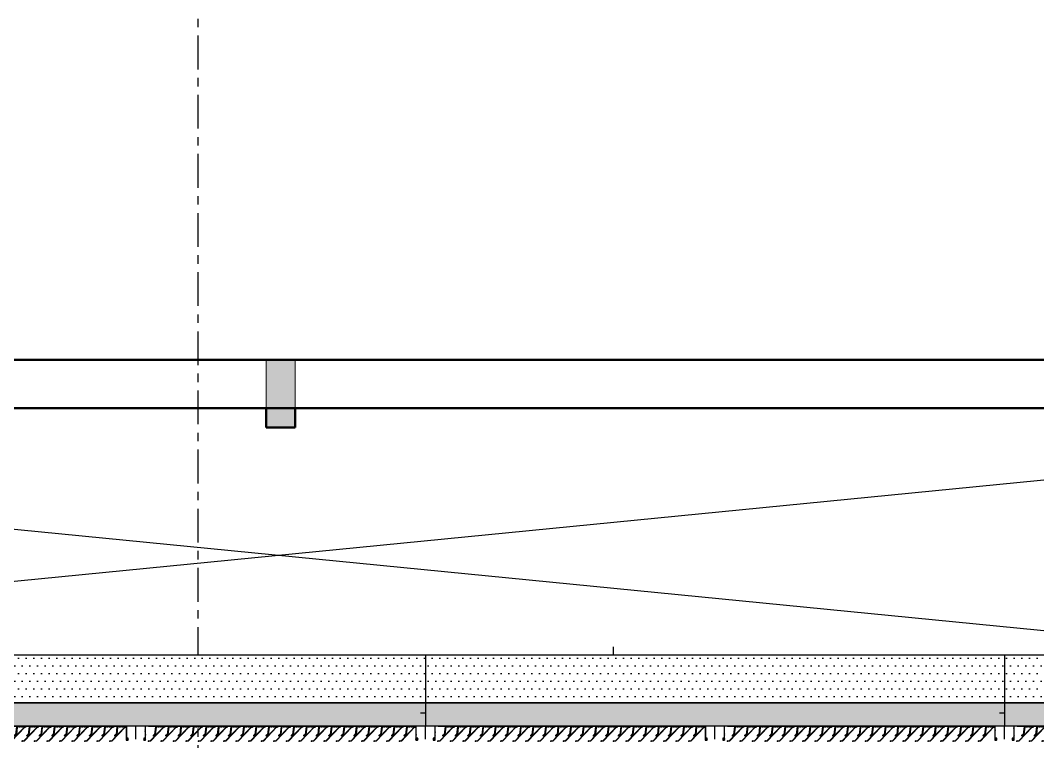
# Model space of a CAD drawing. Header units: millimetres. Extents: x -1379 to 1385823, y -4884429 to 548763.
# Drawn here: x 459670 to 464941, y -2341202 to -2337466 of the extents above; entities that cross this region are included whole.
import ezdxf
from ezdxf.enums import TextEntityAlignment as Align

# ---------------------------------------------------------------- set-up
doc = ezdxf.new("R2010")
doc.units = ezdxf.units.MM
doc.set_wipeout_variables(frame=1)
for name, pattern in [('CENTER', [50.8, 31.75, -6.35, 6.35, -6.35]), ('HIDDEN', [0.375, 0.25, -0.125]), ('TA_GL_000.70000', [1.925, 0.7, -0.175, 0.175, -0.175, 0.7]), ('XKITLINE00', [0]), ('XKITLINE02', [4, 2, -2])]:
    doc.linetypes.add(name, pattern=pattern)
for name, color, linetype in [('000 - 0_SYM_DWG_GRIDLINE_MAIN_COLOR_251', 7, 'Continuous'), ('000 - 0_SYM_DWG_SLOPE-SYM_TEXT_COLOR_3', 7, 'Continuous'), ('000 - CONCRETE_WALL_HATCH_', 7, 'Continuous'), ('000 - EXISTING_STEEL-STRUCTURE_CUT_COLOR_4', 7, 'Continuous'), ('000 - EXISTING_STEEL-STRUCTURE_HATCH_', 7, 'Continuous'), ('000 - EXISTING_STEEL-STRUCTURE_HIDDEN_', 7, 'HIDDEN'), ('000 - EXISTING_STEEL-STRUCTURE_MAIN_COLOR_1', 7, 'Continuous'), ('000 - EXISTING_STEEL-STRUCTURE_MAIN_COLOR_2', 7, 'Continuous'), ('000 - EXISTING_STEEL-STRUCTURE_MAIN_COLOR_3', 7, 'Continuous'), ('000 - EXISTING_STEEL-STRUCTURE_WIPEOUT_', 7, 'Continuous'), ('000 - GRID', 7, 'CENTER'), ('010 - ASPG_ACCESSORIES_MAIN_COLOR_1', 7, 'Continuous'), ('010 - ASPG_EXTR_DEF_SUB', 7, 'Continuous'), ('010 - ASPG_EXTR_MAIN_COLOR_2', 7, 'Continuous'), ('010 - ASPG_FASTERN_DEF_SUB', 7, 'Continuous'), ('010 - ASPG_FLASHING_MAIN_COLOR_2', 7, 'Continuous'), ('010 - ASPG_FLASHING_MAIN_COLOR_4', 7, 'Continuous'), ('010 - ASPG_FLASHING_WIPEOUT_', 7, 'Continuous'), ('010 - ASPG_FLASING_WIPEOUT_', 7, 'Continuous'), ('010 - ASPG_FRAMING_CUT_COLOR_4', 7, 'Continuous'), ('010 - ASPG_FRAMING_DEF_SUB', 7, 'Continuous'), ('010 - ASPG_FRAMING_HATCH_', 7, 'Continuous'), ('010 - ASPG_FRAMING_MAIN_COLOR_2', 7, 'Continuous'), ('010 - ASPG_FRAMING_SUB_COLOR_2', 7, 'Continuous'), ('010 - ASPG_FRAMING_WIPEOUT_', 7, 'Continuous'), ('BOLT & SCREW', 7, 'Continuous'), ('Center Line', 7, 'CENTER')]:
    doc.layers.add(name, color=color, linetype=linetype)
doc.layers.add('000 - EXISTING_STEEL-STRUCTURE_DEF_SUB', color=7, linetype='Continuous', plot=False)
for name, color, linetype, lineweight in [('12-GRID', 7, 'CENTER', 13), ('_ _ A-DETL-OPENING', 7, 'Continuous', 25), ('A-DETL', 7, 'Continuous', 70), ('A-DETL-GENF', 7, 'Continuous', 35), ('A-DETL-MEDM', 7, 'Continuous', 50), ('A-DETL-THIN', 7, 'Continuous', 25), ('A-FLOR-E', 7, 'Continuous', 35), ('SCREW', 7, 'Continuous', 5), ('WALL-E', 7, 'Continuous', 50)]:
    doc.layers.add(name, color=color, linetype=linetype, lineweight=lineweight)
doc.styles.add('ARIAL', font='arial.ttf')
doc.styles.add('TA', font='', dxfattribs={"height": 4.5})
doc.styles.get('TA').set_extended_font_data('Cordia New')
pattern_1 = [(270, (1257419.24324, -520041.6224), (0.65495992507, -1.1344238721), [0.7562825814, -1.5125651628]), (30, (1257419.24324, -520041.6224), (0.65495992936, 1.1344238696), [0.7562825814, -1.5125651628]), (330, (1257419.24324, -520041.6224), (1.30991985442, -2.48e-09), [-1.5125651628, 0.7562825814])]
pattern_2 = [(315, (1257419.4929, -520021.6224), (1.3369313545, 1.3369313545), []), (45, (1257419.4929, -520021.6224), (-1.3369313545, 1.3369313545), [])]
pattern_3 = [(270, (1257419.4425, -520043.9224), (0.65495992507, -1.1344238721), [0.7562825814, -1.5125651628]), (30, (1257419.4425, -520043.9224), (0.65495992936, 1.1344238696), [0.7562825814, -1.5125651628]), (330, (1257419.4425, -520043.9224), (1.30991985442, -2.48e-09), [-1.5125651628, 0.7562825814])]
pattern_4 = [(315, (1257419.1929, -520023.9224), (1.3369313545, 1.3369313545), []), (45, (1257419.1929, -520023.9224), (-1.3369313545, 1.3369313545), [])]
pattern_5 = [(45, (0, -0.0012), (-0.6735192, 0.6735192), []), (45, (0.449, -0.0012), (-0.6735192, 0.6735192), [])]

# ---------------------------------------------------------------- blocks, each defined once
blk = doc.blocks.new('*U3530')
at = {"layer": '12-GRID', "color": 7, "linetype": 'CENTER'}
for p, q in [((0, -6.2), (0, 2.2)), ((-4.2, -2), (4.2, -2))]:
    blk.add_line(p, q, dxfattribs=at)
at = {"layer": 'BOLT & SCREW', "color": 7}
for p, q in [((-0.6, -1.8), (-1.8, -1.6)), ((-0.6, -2.2), (-1.8, -2.4)), ((-0.5, -1.8), (-0.9, -1.6)), ((-0.5, -2.2), (-0.9, -2.4)), ((-0.2, -1.4), (-0.4, -0.2)), ((-0.2, -1.5), (-0.4, -1.1)), ((-0.2, -2.5), (-0.4, -2.9)), ((-0.2, -2.6), (-0.4, -3.8)), ((0.2, -1.4), (0.4, -0.2)), ((0.2, -1.5), (0.4, -1.1)), ((0.4, -2.9), (0.2, -2.5)), ((0.2, -2.6), (0.4, -3.8)), ((0.5, -1.8), (0.9, -1.6)), ((0.5, -2.2), (0.9, -2.4)), ((0.6, -1.8), (1.8, -1.6)), ((0.6, -2.2), (1.8, -2.4))]:
    blk.add_line(p, q, dxfattribs=at)
for points in [[(-1.8, -1.6), (-0.9, -1.6, 0.414214), (-0.4, -1.1), (-0.4, -0.2), (0.4, -0.2), (0.4, -1.1, 0.414214), (0.9, -1.6), (1.8, -1.6), (1.8, -2.4), (0.9, -2.4, 0.414214), (0.4, -2.9), (0.4, -3.8), (-0.4, -3.8), (-0.4, -2.9, 0.414214), (-0.9, -2.4), (-1.8, -2.4)], [(0.2, -2.5, -0.414214), (0.5, -2.2), (0.6, -2.2), (0.6, -1.8), (0.5, -1.8, -0.414214), (0.2, -1.5), (0.2, -1.4), (-0.2, -1.4), (-0.2, -1.5, -0.414214), (-0.5, -1.8), (-0.6, -1.8), (-0.6, -2.2), (-0.5, -2.2, -0.414214), (-0.2, -2.5), (-0.2, -2.6), (0.2, -2.6)]]:
    blk.add_lwpolyline(points, format="xyb", close=True, dxfattribs=at)
blk.add_circle((0, -2), 3.5, dxfattribs=at)
blk = doc.blocks.new('000_ASPG_TYP_FILES_20260218-010703_FRAME_EXTR_')
at = {"layer": '010 - ASPG_FRAMING_HATCH_'}
h = blk.add_hatch(dxfattribs=at)
h.set_pattern_fill('ANSI32', scale=0.1, angle=180)
edge = h.paths.add_edge_path()
edge.add_line((2, 16), (2, 2))
edge.add_line((2, 2), (39.7, 2))
edge.add_arc((39.7, 1.7), 0.3, 0, 90, ccw=False)
edge.add_line((40, 1.7), (40, 0.3))
edge.add_arc((39.7, 0.3), 0.3, -90, 0, ccw=False)
edge.add_line((39.7, 0), (0.3, 0))
edge.add_arc((0.3, 0.3), 0.3, 180, 270, ccw=False)
edge.add_line((0, 0.3), (0, 17.7))
edge.add_arc((0.3, 17.7), 0.3, 90, 180, ccw=False)
edge.add_line((0.3, 18), (22.6, 18))
edge.add_arc((22.6, 18.5), 0.5, 270, 380.2095)
edge.add_arc((26.2, 19.8), 3.35, 182.0638, 200.2095, ccw=False)
edge.add_arc((23.6, 19.7), 0.76, 2.0638, 182.0638, ccw=False)
edge.add_arc((26.2, 19.8), 1.83, 182.0638, 447.9362)
edge.add_arc((26.3, 22.4), 0.76, 87.9362, 267.9362, ccw=False)
edge.add_arc((26.2, 19.8), 3.35, 69.7905, 87.9362, ccw=False)
edge.add_arc((27.5, 23.4), 0.5, 249.7905, 360)
edge.add_line((28, 23.4), (28, 26.7))
edge.add_line((28, 26.7), (28.5, 27.2))
edge.add_line((28.5, 27.2), (28, 27.7))
edge.add_line((28, 27.7), (28, 38.6))
edge.add_line((28, 38.6), (28.5, 39.1))
edge.add_line((28.5, 39.1), (28, 39.6))
edge.add_line((28, 39.6), (28, 42.9))
edge.add_arc((27.5, 42.9), 0.5, 0, 110.2095)
edge.add_arc((26.2, 46.5), 3.35, 272.0638, 290.2095, ccw=False)
edge.add_arc((26.3, 43.9), 0.76, 92.0638, 272.0638, ccw=False)
edge.add_arc((26.2, 46.5), 1.83, 272.0638, 537.9362)
edge.add_arc((23.6, 46.6), 0.76, 177.9362, 357.9362, ccw=False)
edge.add_arc((26.2, 46.5), 3.35, 159.7905, 177.9362, ccw=False)
edge.add_arc((22.6, 47.8), 0.5, 339.7905, 450)
edge.add_line((22.6, 48.3), (0.3, 48.3))
edge.add_arc((0.3, 48.6), 0.3, 180, 270, ccw=False)
edge.add_line((0, 48.6), (0, 60))
edge.add_arc((0.3, 60), 0.3, 90, 180, ccw=False)
edge.add_line((0.3, 60.3), (5, 60.3))
edge.add_line((5, 60.3), (5, 65))
edge.add_arc((5.3, 65), 0.3, 90, 180, ccw=False)
edge.add_line((5.3, 65.3), (30, 65.3))
edge.add_line((30, 65.3), (30, 63.6))
edge.add_arc((29.7, 63.6), 0.3, -90, 0, ccw=False)
edge.add_line((29.7, 63.3), (7.3, 63.3))
edge.add_arc((7.3, 63), 0.3, 90, 180)
edge.add_line((7, 63), (7, 58.3))
edge.add_line((7, 58.3), (2.3, 58.3))
edge.add_arc((2.3, 58), 0.3, 90, 180)
edge.add_line((2, 58), (2, 50.6))
edge.add_arc((2.3, 50.6), 0.3, 180, 270)
edge.add_line((2.3, 50.3), (29.7, 50.3))
edge.add_arc((29.7, 50), 0.3, 0, 90, ccw=False)
edge.add_line((30, 50), (30, 26.7))
edge.add_line((30, 26.7), (30, 16.3))
edge.add_arc((29.7, 16.3), 0.3, -90, 0, ccw=False)
edge.add_line((29.7, 16), (2, 16))
at = {"layer": '010 - ASPG_FRAMING_CUT_COLOR_4', "color": 7}
blk.add_lwpolyline([(2, 16), (2, 2), (39.7, 2, -0.414214), (40, 1.7), (40, 0.3, -0.414214), (39.7, 0), (0.3, 0, -0.414214), (0, 0.3), (0, 17.7, -0.414214), (0.3, 18), (22.6, 18, 0.52173), (23, 18.7, -0.079342), (22.8, 19.7, -1), (24.3, 19.8, 2.296346), (26.2, 21.7, -1), (26.3, 23.2, -0.079342), (27.3, 23, 0.52173), (28, 23.4), (28, 26.7), (28.5, 27.2), (28, 27.7), (28, 38.6), (28.5, 39.1), (28, 39.6), (28, 42.9, 0.52173), (27.3, 43.3, -0.079342), (26.3, 43.1, -1), (26.2, 44.6, 2.296346), (24.3, 46.5, -1), (22.8, 46.6, -0.079342), (23, 47.6, 0.52173), (22.6, 48.3), (0.3, 48.3, -0.414214), (0, 48.6), (0, 60, -0.414214), (0.3, 60.3), (5, 60.3), (5, 65, -0.414214), (5.3, 65.3), (30, 65.3), (30, 63.6, -0.414214), (29.7, 63.3), (7.3, 63.3, 0.414214), (7, 63), (7, 58.3), (2.3, 58.3, 0.414214), (2, 58), (2, 50.6, 0.414214), (2.3, 50.3), (29.7, 50.3, -0.414214), (30, 50), (30, 26.7), (30, 16.3, -0.414214), (29.7, 16)], format="xyb", close=True, dxfattribs=at)
at = {"color": 7}
for p in [(26.2, 48.5), (26.2, 21.8)]:
    blk.add_blockref('*U3530', p, dxfattribs=at)
blk = doc.blocks.new('*U3143')
at = {"layer": '010 - ASPG_FRAMING_HATCH_', "transparency": 33554585}
h = blk.add_hatch(dxfattribs=at)
h.set_pattern_fill('ANSI32', scale=0.25)
edge = h.paths.add_edge_path()
edge.add_line((2, -50), (2, -75))
edge.add_line((2, -75), (0, -75))
edge.add_line((0, -75), (0, -49))
edge.add_arc((1, -49), 1, 90, 180, ccw=False)
edge.add_line((1, -48), (63, -48))
edge.add_arc((63, -47), 1, 270, 360)
edge.add_line((64, -47), (64, 47))
edge.add_arc((63, 47), 1, 0, 90)
edge.add_line((63, 48), (1, 48))
edge.add_arc((1, 49), 1, 180, 270, ccw=False)
edge.add_line((0, 49), (0, 75))
edge.add_line((0, 75), (2, 75))
edge.add_line((2, 75), (2, 50))
edge.add_line((2, 50), (141, 50))
edge.add_line((141, 50), (141, 41))
edge.add_arc((140, 41), 1, 270, 360, ccw=False)
edge.add_line((140, 40), (132, 40))
edge.add_arc((132, 41), 1, 180, 270, ccw=False)
edge.add_line((131, 41), (131, 47))
edge.add_arc((130, 47), 1, 0, 90)
edge.add_line((130, 48), (67, 48))
edge.add_arc((67, 47), 1, 90, 180)
edge.add_line((66, 47), (66, -47))
edge.add_arc((67, -47), 1, 180, 270)
edge.add_line((67, -48), (130, -48))
edge.add_arc((130, -47), 1, 270, 360)
edge.add_line((131, -47), (131, -41))
edge.add_arc((132, -41), 1, 90, 180, ccw=False)
edge.add_line((132, -40), (140, -40))
edge.add_arc((140, -41), 1, 0, 90, ccw=False)
edge.add_line((141, -41), (141, -50))
edge.add_line((141, -50), (2, -50))
h.paths.add_polyline_path([(139, 48), (139, 42), (133, 42), (133, 48)], flags=16)
h.paths.add_polyline_path([(139, -48), (139, -42), (133, -42), (133, -48)], flags=16)
at = {"layer": '010 - ASPG_FRAMING_HATCH_'}
h = blk.add_hatch(dxfattribs=at)
h.set_pattern_fill('ANSI37', scale=0.595498, angle=-90)
h.set_pattern_definition(pattern_4)
edge = h.paths.add_edge_path()
edge.add_ellipse((11.5, 55), major_axis=(0, -5), ratio=0.644482, start_angle=180, end_angle=360, ccw=False)
edge.add_line((11.5, 60), (2, 60))
edge.add_arc((-7.9, 55), 11.1, -26.7963, 26.7963, ccw=False)
edge.add_line((2, 50), (11.5, 50))
h = blk.add_hatch(dxfattribs=at)
h.set_pattern_fill('HONEY', scale=0.238199, angle=-90)
h.set_pattern_definition(pattern_3)
edge = h.paths.add_edge_path()
edge.add_ellipse((11.8, 55), major_axis=(0, -5), ratio=0.644482, start_angle=0, end_angle=360, ccw=False)
h = blk.add_hatch(dxfattribs=at)
h.set_pattern_fill('HONEY', scale=0.238199, angle=-90)
h.set_pattern_definition(pattern_1)
edge = h.paths.add_edge_path()
edge.add_ellipse((57.5, 55), major_axis=(0, -5), ratio=0.644482, start_angle=0, end_angle=360)
h = blk.add_hatch(dxfattribs=at)
h.set_pattern_fill('ANSI37', scale=0.595498, angle=-90)
h.set_pattern_definition(pattern_2)
edge = h.paths.add_edge_path()
edge.add_ellipse((57.8, 55), major_axis=(0, -5), ratio=0.644482, start_angle=0, end_angle=180)
edge.add_line((57.8, 60), (62, 60))
edge.add_arc((62, 60.3), 0.3, -90, 0)
edge.add_line((62.3, 60.3), (62.3, 61))
edge.add_line((62.3, 61), (61.8, 61.5))
edge.add_line((61.8, 61.5), (62.3, 62))
edge.add_line((62.3, 62), (61.8, 62.5))
edge.add_line((61.8, 62.5), (62.3, 63))
edge.add_line((62.3, 63), (61.8, 63.5))
edge.add_line((61.8, 63.5), (62.3, 64))
edge.add_line((62.3, 64), (62.3, 65))
edge.add_line((62.3, 65), (63.3, 65))
edge.add_line((63.3, 65), (63.8, 65.5))
edge.add_line((63.8, 65.5), (64.3, 65))
edge.add_line((64.3, 65), (64.8, 65.5))
edge.add_line((64.8, 65.5), (65.3, 65))
edge.add_line((65.3, 65), (65.8, 65.5))
edge.add_line((65.8, 65.5), (66.3, 65))
edge.add_line((66.3, 65), (67, 65))
edge.add_arc((67, 65.3), 0.3, -90, 0)
edge.add_line((67.3, 65.3), (67.3, 60))
edge.add_arc((77.2, 55), 11.1, 153.2037, 206.7963)
edge.add_line((67.3, 50), (57.8, 50))
h = blk.add_hatch(dxfattribs=at)
h.set_pattern_fill('ANSI37', scale=0.595498, angle=-90)
h.set_pattern_definition(pattern_4)
edge = h.paths.add_edge_path()
edge.add_ellipse((11.5, -55), major_axis=(0, 5), ratio=0.644482, start_angle=0, end_angle=180)
edge.add_line((11.5, -60), (2, -60))
edge.add_arc((-7.9, -55), 11.1, 333.2037, 386.7963)
edge.add_line((2, -50), (11.5, -50))
h = blk.add_hatch(dxfattribs=at)
h.set_pattern_fill('HONEY', scale=0.238199, angle=-90)
h.set_pattern_definition(pattern_3)
edge = h.paths.add_edge_path()
edge.add_ellipse((11.8, -55), major_axis=(0, 5), ratio=0.644482, start_angle=0, end_angle=360)
h = blk.add_hatch(dxfattribs=at)
h.set_pattern_fill('HONEY', scale=0.238199, angle=-90)
h.set_pattern_definition(pattern_1)
edge = h.paths.add_edge_path()
edge.add_ellipse((57.5, -55), major_axis=(0, 5), ratio=0.644482, start_angle=0, end_angle=360, ccw=False)
h = blk.add_hatch(dxfattribs=at)
h.set_pattern_fill('ANSI37', scale=0.595498, angle=-90)
h.set_pattern_definition(pattern_2)
edge = h.paths.add_edge_path()
edge.add_ellipse((57.8, -55), major_axis=(0, 5), ratio=0.644482, start_angle=180, end_angle=360, ccw=False)
edge.add_line((57.8, -60), (62, -60))
edge.add_arc((62, -60.3), 0.3, 360, 450, ccw=False)
edge.add_line((62.3, -60.3), (62.3, -61))
edge.add_line((62.3, -61), (61.8, -61.5))
edge.add_line((61.8, -61.5), (62.3, -62))
edge.add_line((62.3, -62), (61.8, -62.5))
edge.add_line((61.8, -62.5), (62.3, -63))
edge.add_line((62.3, -63), (61.8, -63.5))
edge.add_line((61.8, -63.5), (62.3, -64))
edge.add_line((62.3, -64), (62.3, -65))
edge.add_line((62.3, -65), (63.3, -65))
edge.add_line((63.3, -65), (63.8, -65.5))
edge.add_line((63.8, -65.5), (64.3, -65))
edge.add_line((64.3, -65), (64.8, -65.5))
edge.add_line((64.8, -65.5), (65.3, -65))
edge.add_line((65.3, -65), (65.8, -65.5))
edge.add_line((65.8, -65.5), (66.3, -65))
edge.add_line((66.3, -65), (67, -65))
edge.add_arc((67, -65.3), 0.3, 360, 450, ccw=False)
edge.add_line((67.3, -65.3), (67.3, -60))
edge.add_arc((77.2, -55), 11.1, 153.2037, 206.7963, ccw=False)
edge.add_line((67.3, -50), (57.8, -50))
at = {"layer": '010 - ASPG_FASTERN_DEF_SUB', "color": 7}
blk.add_point((0, 0), dxfattribs=at)
at = {"layer": '010 - ASPG_FRAMING_CUT_COLOR_4', "color": 7}
blk.add_lwpolyline([(2, -50), (2, -75), (0, -75), (0, -49, -0.414214), (1, -48), (63, -48, 0.414214), (64, -47), (64, 47, 0.414214), (63, 48), (1, 48, -0.414214), (0, 49), (0, 75), (2, 75), (2, 50), (141, 50), (141, 41, -0.414214), (140, 40), (132, 40, -0.414214), (131, 41), (131, 47, 0.414214), (130, 48), (67, 48, 0.414214), (66, 47), (66, -47, 0.414214), (67, -48), (130, -48, 0.414214), (131, -47), (131, -41, -0.414214), (132, -40), (140, -40, -0.414214), (141, -41), (141, -50)], format="xyb", close=True, dxfattribs=at)
for points in [[(139, 48), (139, 42), (133, 42), (133, 48)], [(139, -48), (139, -42), (133, -42), (133, -48)]]:
    blk.add_lwpolyline(points, close=True, dxfattribs=at)
at = {"layer": '010 - ASPG_FRAMING_DEF_SUB', "color": 7, "transparency": 33554508}
blk.add_line((136.5, 0), (-4.5, 0), dxfattribs=at)
at = {"layer": '010 - ASPG_FRAMING_DEF_SUB', "color": 7, "transparency": 33554457}
for points in [[(2, 50), (15, 50), (15, 60), (2, 60)], [(54.3, 50), (67.3, 50), (67.3, 65.5), (54.3, 65.5)], [(2, -50), (15, -50), (15, -60), (2, -60)], [(54.3, -50), (67.3, -50), (67.3, -65.5), (54.3, -65.5)]]:
    blk.add_lwpolyline(points, close=True, dxfattribs=at)
at = {"layer": '010 - ASPG_FRAMING_SUB_COLOR_2', "color": 7}
for points in [[(11.8, 50), (2, 50, 0.238199), (2, 60), (11.8, 60)], [(57.5, 50), (67.3, 50, -0.238199), (67.3, 60), (67.3, 65.3, -0.414214), (67, 65), (66.3, 65), (65.8, 65.5), (65.3, 65), (64.8, 65.5), (64.3, 65), (63.8, 65.5), (63.3, 65), (62.3, 65), (62.3, 64), (61.8, 63.5), (62.3, 63), (61.8, 62.5), (62.3, 62), (61.8, 61.5), (62.3, 61), (62.3, 60.3, -0.414214), (62, 60), (57.5, 60)], [(11.8, -50), (2, -50, -0.238199), (2, -60), (11.8, -60)], [(57.5, -50), (67.3, -50, 0.238199), (67.3, -60), (67.3, -65.3, 0.414214), (67, -65), (66.3, -65), (65.8, -65.5), (65.3, -65), (64.8, -65.5), (64.3, -65), (63.8, -65.5), (63.3, -65), (62.3, -65), (62.3, -64), (61.8, -63.5), (62.3, -63), (61.8, -62.5), (62.3, -62), (61.8, -61.5), (62.3, -61), (62.3, -60.3, 0.414214), (62, -60), (57.5, -60)]]:
    blk.add_lwpolyline(points, format="xyb", dxfattribs=at)
at = {"layer": '010 - ASPG_FRAMING_SUB_COLOR_2', "color": 7, "extrusion": (0, 0, -1)}
for centre, major_axis in [((11.8, 55), (0, -5)), ((57.5, -55), (0, 5))]:
    blk.add_ellipse(centre, major_axis=major_axis, ratio=0.644482, dxfattribs=at)
at = {"layer": '010 - ASPG_FRAMING_SUB_COLOR_2', "color": 7}
for centre, major_axis in [((57.5, 55), (0, -5)), ((11.8, -55), (0, 5))]:
    blk.add_ellipse(centre, major_axis=major_axis, ratio=0.644482, dxfattribs=at)
blk = doc.blocks.new('PZG35-9D5')
at = {"layer": 'Center Line', "color": 7}
blk.add_line((0, 3.7), (0, -10.5), dxfattribs=at)
at = {"layer": 'SCREW', "color": 7}
for p, q in [((-1.4, 0), (-1.4, -1.1)), ((1.4, 0), (1.4, -0.6)), ((-1.9, -1.4), (1.9, -0.9)), ((-1.9, -1.4), (-1.4, -1.1)), ((-1.9, -1.4), (-1.4, -1.7)), ((-1.9, -2.7), (1.9, -2.2)), ((-1.9, -2.7), (-1.4, -2.4)), ((-1.9, -2.7), (-1.4, -3)), ((-1.9, -4), (-1.4, -3.7)), ((-1.9, -4), (-1, -3.9)), ((-1.9, -4), (-1.4, -4.3)), ((-1.4, -1.1), (1.4, -0.6)), ((-1.4, -1.7), (1.4, -1.2)), ((-1.4, -1.7), (-1.4, -2.4)), ((-1.4, -2.4), (1.4, -1.9)), ((-1.4, -3), (1.4, -2.5)), ((-1.4, -3), (-1.4, -3.7)), ((-1.4, -3.7), (-0.8, -3.6)), ((-1.4, -4.3), (-1.4, -8.1)), ((-1.4, -4.3), (-1.2, -4.3)), ((0, -9.5), (-1.4, -8.1)), ((0, -9.5), (1.4, -8.1)), ((0.6, -3.3), (1.4, -3.2)), ((0.7, -3.7), (1.9, -3.5)), ((0.7, -3.9), (1.4, -3.8)), ((0.7, -4.6), (1.4, -4.5)), ((0.7, -5), (1.9, -4.8)), ((0.7, -5.2), (1.4, -5.1)), ((1.9, -0.9), (1.4, -0.6)), ((1.9, -0.9), (1.4, -1.2)), ((1.4, -1.2), (1.4, -1.9)), ((1.9, -2.2), (1.4, -1.9)), ((1.9, -2.2), (1.4, -2.5)), ((1.4, -2.5), (1.4, -3.2)), ((1.9, -3.5), (1.4, -3.2)), ((1.9, -3.5), (1.4, -3.8)), ((1.4, -3.8), (1.4, -4.5)), ((1.9, -4.8), (1.4, -4.5)), ((1.9, -4.8), (1.4, -5.1)), ((1.4, -5.1), (1.4, -8.1))]:
    blk.add_line(p, q, dxfattribs=at)
blk.add_lwpolyline([(0, -9.5), (0.7, -5.2), (0.7, -3.6, 0.417657), (0.4, -3.3, 0.108102), (-0.8, -3.6), (-1.4, -4.7)], format="xyb", dxfattribs=at)
blk = doc.blocks.new('*U3139')
at = {"layer": 'SCREW', "color": 7}
blk.add_lwpolyline([(3, 1.8, 0.09906), (0.8, 2.5), (0.8, 2.3), (-0.8, 2.3), (-0.8, 2.5, 0.09906), (-3, 1.8, 0.266588), (-3.5, 1), (-3.5, 0.2, 0.414214), (-3.3, 0), (3.3, 0, 0.414214), (3.5, 0.2), (3.5, 1, 0.266588)], format="xyb", close=True, dxfattribs=at)
blk.add_blockref('PZG35-9D5', (0, 0), dxfattribs=at)
blk = doc.blocks.new('*U3144')
at = {"color": 7}
blk.add_point((0, 0), dxfattribs=at)
at = {"layer": '010 - ASPG_ACCESSORIES_MAIN_COLOR_1', "color": 7}
blk.add_lwpolyline([(-39.7, -0.6, 0.414214), (-40, -0.9), (-40, -7.4, 0.57735), (-39.7, -7.6), (-36.6, -5.8, 0.767327), (-36.8, -5.3), (-37.9, -5.3, -0.414214), (-38.2, -5), (-38.2, -2.8, -0.414214), (-38, -2.6), (-32.2, -2.6, -0.388879), (-32, -2.8), (-31.8, -4.3, 0.388879), (-31.3, -4.8), (-30.3, -4.8, 0.414214), (-30, -4.5), (-30, -2.9, -0.414214), (-29.7, -2.6), (0.4, -2.6, -0.378969), (3.4, -5.2), (8, -42.5, 0.446593), (11.6, -45.1, -0.489802), (16.1, -48.7), (16.1, -49.4, -0.18248), (15.8, -50, -0.267949), (15.3, -50.2, 1.122115), (15.1, -52.3, 0.405004), (18.1, -49.4), (18.1, -48.7, 0.489805), (11.2, -43.1, -0.446597), (9.9, -42.3), (4.9, -0.8, 0.364176), (4.6, -0.6)], format="xyb", close=True, dxfattribs=at)
at = {"layer": '010 - ASPG_EXTR_DEF_SUB', "color": 7}
for p in [(-40, -0.5), (43.4, -76.9), (43.4, -77.5)]:
    blk.add_point(p, dxfattribs=at)
at = {"layer": '010 - ASPG_EXTR_MAIN_COLOR_2', "color": 7}
blk.add_lwpolyline([(11.4, -48.2), (11.5, -47.4), (12.2, -47.6), (12.3, -46.8, -0.535538), (14.2, -49.2, 0.991572), (15.7, -49.6, 1.157025), (8.8, -48.8, -0.688558), (8.3, -49), (-17.1, -22.2), (-32.3, -6.1), (-32.3, -2.9, 0.414312), (-32.6, -2.6), (-37.5, -2.6, 0.414116), (-37.8, -2.9), (-37.8, -4.3, 0.414214), (-37.5, -4.6), (-36, -4.6, -0.205895), (-35.8, -4.7), (33.2, -77.5), (43.1, -77.5, 0.668179), (43.4, -77), (40.5, -74.2, 0.668179), (40, -74.4), (40, -76), (33.9, -76), (11.9, -52.8, -0.558354), (12.1, -52, 0.766275), (12, -50.4, -0.438583), (10.7, -48.1)], format="xyb", close=True, dxfattribs=at)
at = {"layer": 'SCREW', "color": 7, "rotation": 180}
for p in [(-21.6, -2.5), (-8.2, -2.5)]:
    blk.add_blockref('*U3139', p, dxfattribs=at)
blk = doc.blocks.new('*U3053')
at = {"color": 7}
blk.add_wipeout([(1440, 4), (60, 4), (60, 69.3), (1440, 69.3)], dxfattribs=at).dxf.layer = '010 - ASPG_FRAMING_WIPEOUT_'
blk.add_point((60, 69.5), dxfattribs=at)
at = {"layer": '010 - ASPG_FRAMING_MAIN_COLOR_2', "color": 7}
blk.add_lwpolyline([(1410, 69.3), (90, 69.3), (90, 6), (1410, 6)], close=True, dxfattribs=at)
at = {"layer": '010 - ASPG_FRAMING_SUB_COLOR_2', "color": 7}
for points in [[(1440, 4), (60, 4), (60, 69.3), (1440, 69.3)], [(60, 2), (60, 4), (1440, 4), (1440, 2)]]:
    blk.add_lwpolyline(points, close=True, dxfattribs=at)
at = {"color": 7, "transparency": 33554559, "xscale": -1, "rotation": 270}
for p in [(0, 0), (1500, 0)]:
    blk.add_blockref('*U3143', p, dxfattribs=at)
at = {"color": 7, "xscale": -1, "rotation": 180}
for p in [(91.8, 69.3), (156.8, 69.3), (221.8, 69.3), (286.8, 69.3), (351.8, 69.3), (416.8, 69.3), (481.8, 69.3), (546.8, 69.3), (611.8, 69.3), (676.8, 69.3), (741.8, 69.3), (806.8, 69.3), (871.8, 69.3), (936.8, 69.3), (1001.8, 69.3), (1066.8, 69.3), (1131.8, 69.3), (1196.8, 69.3), (1261.8, 69.3), (1326.8, 69.3), (1391.8, 69.3)]:
    blk.add_blockref('*U3144', p, dxfattribs=at)
at = {"color": 7}
blk.add_blockref('000_ASPG_TYP_FILES_20260218-010703_FRAME_EXTR_', (60, 4), dxfattribs=at)
at = {"color": 7, "xscale": -1}
blk.add_blockref('000_ASPG_TYP_FILES_20260218-010703_FRAME_EXTR_', (1440, 4), dxfattribs=at)
blk = doc.blocks.new('*U2480')
at = {"layer": '000 - EXISTING_STEEL-STRUCTURE_HIDDEN_', "color": 7, "linetype": 'XKITLINE00', "lineweight": 0}
for p, q in [((-1855, 64), (-1855, 54.7)), ((-1855, 64), (-1855, 54.7)), ((-1695, 64), (-1695, 54.7)), ((-1695, 64), (-1695, 54.7)), ((1695, 64), (1695, 54.7)), ((1695, 64), (1695, 54.7)), ((1855, 64), (1855, 54.7)), ((1855, 64), (1855, 54.7)), ((-1869, 50), (-1859.7, 50)), ((-1869, 50), (-1859.7, 50)), ((-1855, 36), (-1855, 45.3)), ((-1855, 36), (-1855, 45.3)), ((-1841, 50), (-1850.3, 50)), ((-1841, 50), (-1850.3, 50)), ((-1709, 50), (-1699.7, 50)), ((-1709, 50), (-1699.7, 50)), ((-1695, 36), (-1695, 45.3)), ((-1695, 36), (-1695, 45.3)), ((-1681, 50), (-1690.3, 50)), ((-1681, 50), (-1690.3, 50)), ((1681, 50), (1690.3, 50)), ((1681, 50), (1690.3, 50)), ((1695, 36), (1695, 45.3)), ((1695, 36), (1695, 45.3)), ((1709, 50), (1699.7, 50)), ((1709, 50), (1699.7, 50)), ((1841, 50), (1850.3, 50)), ((1841, 50), (1850.3, 50)), ((1855, 36), (1855, 45.3)), ((1855, 36), (1855, 45.3)), ((1869, 50), (1859.7, 50)), ((1869, 50), (1859.7, 50))]:
    blk.add_line(p, q, dxfattribs=at)
at = {"layer": '000 - EXISTING_STEEL-STRUCTURE_HIDDEN_', "color": 7, "linetype": 'XKITLINE02', "lineweight": 0}
for p, q in [((-1772, 57), (-1778, 57)), ((-1778, 57), (-1772, 57)), ((-1772, 69.5), (-1767, 69.5)), ((1772, 69.5), (1767, 69.5)), ((1772, 57), (1778, 57)), ((1778, 57), (1772, 57)), ((-1785.9, 50), (-1743, 50)), ((-1772, 43), (-1778, 43)), ((-1778, 43), (-1772, 43)), ((-1772, 30.5), (-1767, 30.5)), ((1785.9, 50), (1743, 50)), ((1772, 30.5), (1767, 30.5)), ((1772, 43), (1778, 43)), ((1778, 43), (1772, 43))]:
    blk.add_line(p, q, dxfattribs=at)
at = {"layer": '000 - EXISTING_STEEL-STRUCTURE_MAIN_COLOR_2', "color": 7, "lineweight": 0}
for p, q in [((-1905, 125), (-1885, 105)), ((-1645, 125), (-1665, 105)), ((1645, 125), (1665, 105)), ((1905, 125), (1885, 105))]:
    blk.add_line(p, q, dxfattribs=at)
at = {"color": 7}
blk.add_wipeout([(-2007.5, 0), (-2007.5, -125), (2007.5, -125), (2007.5, 0)], dxfattribs=at).dxf.layer = '000 - EXISTING_STEEL-STRUCTURE_WIPEOUT_'
at = {"layer": '000 - CONCRETE_WALL_HATCH_'}
h = blk.add_hatch(dxfattribs=at)
h.set_pattern_fill('ANSI32', scale=0.1)
h.set_pattern_definition(pattern_5)
h.paths.add_polyline_path([(1825, 0), (1825, 8), (1778, 8), (1778, 92), (1825, 92), (1825, 100), (1725, 100), (1725, 92), (1772, 92), (1772, 8), (1725, 8), (1725, 0)])
at = {"layer": '000 - EXISTING_STEEL-STRUCTURE_CUT_COLOR_4', "color": 7, "lineweight": 0}
for points in [[(-1825, 0), (-1825, 8), (-1778, 8), (-1778, 92), (-1825, 92), (-1825, 100), (-1725, 100), (-1725, 92), (-1772, 92), (-1772, 8), (-1725, 8), (-1725, 0)], [(1825, 0), (1825, 8), (1778, 8), (1778, 92), (1825, 92), (1825, 100), (1725, 100), (1725, 92), (1772, 92), (1772, 8), (1725, 8), (1725, 0)]]:
    blk.add_lwpolyline(points, close=True, dxfattribs=at)
at = {"layer": '000 - EXISTING_STEEL-STRUCTURE_DEF_SUB', "color": 7}
blk.add_line((0, -168.2), (0, 168.2), dxfattribs=at)
at = {"layer": '000 - EXISTING_STEEL-STRUCTURE_HATCH_', "color": 7, "linetype": 'XKITLINE02', "lineweight": 0}
for p, q in [((-1778, 0), (-1778, -120)), ((-1772, 0), (-1772, -120)), ((1772, 0), (1772, -120)), ((1778, 0), (1778, -120))]:
    blk.add_line(p, q, dxfattribs=at)
for points in [[(-1725, 0), (-1725, -120), (-1825, -120), (-1825, 0)], [(1725, 0), (1725, -120), (1825, -120), (1825, 0)]]:
    blk.add_lwpolyline(points, dxfattribs=at)
at = {"layer": '000 - EXISTING_STEEL-STRUCTURE_HIDDEN_', "color": 7, "linetype": 'XKITLINE02', "lineweight": 0}
for p, q in [((1772, 80), (1772, 20)), ((1778, 80), (1778, 20)), ((1825, 0), (1725, 0)), ((1778, -30), (1772, -30))]:
    blk.add_line(p, q, dxfattribs=at)
at = {"layer": '000 - EXISTING_STEEL-STRUCTURE_HIDDEN_', "color": 7, "linetype": 'HIDDEN', "lineweight": 0, "ltscale": 5}
for p, q in [((2007.5, -8), (-2007.5, -8)), ((2007.5, -117), (-2007.5, -117))]:
    blk.add_line(p, q, dxfattribs=at)
at = {"layer": '000 - EXISTING_STEEL-STRUCTURE_HIDDEN_', "color": 7, "linetype": 'HIDDEN', "lineweight": 0, "ltscale": 2}
for p, q in [((-1885, -5), (-1905, -25)), ((-1665, -5), (-1645, -25)), ((1665, -5), (1645, -25)), ((1885, -5), (1905, -25))]:
    blk.add_line(p, q, dxfattribs=at)
at = {"layer": '000 - EXISTING_STEEL-STRUCTURE_HIDDEN_', "color": 7, "linetype": 'XKITLINE00', "lineweight": 0}
for p, q in [((-1805, -46), (-1805, -55.3)), ((-1778, -30), (-1772, -30)), ((-1745, -46), (-1745, -55.3)), ((1745, -46), (1745, -55.3)), ((1805, -46), (1805, -55.3)), ((-1819, -60), (-1809.7, -60)), ((-1805, -74), (-1805, -64.7)), ((-1791, -60), (-1800.3, -60)), ((-1759, -60), (-1749.7, -60)), ((-1745, -74), (-1745, -64.7)), ((-1731, -60), (-1740.3, -60)), ((1731, -60), (1740.3, -60)), ((1745, -74), (1745, -64.7)), ((1759, -60), (1749.7, -60)), ((1791, -60), (1800.3, -60)), ((1805, -74), (1805, -64.7)), ((1819, -60), (1809.7, -60))]:
    blk.add_line(p, q, dxfattribs=at)
at = {"layer": '000 - EXISTING_STEEL-STRUCTURE_HIDDEN_', "color": 7, "linetype": 'HIDDEN', "lineweight": 0, "ltscale": 2}
for points in [[(-1905, 0), (-1905, -25), (-1645, -25), (-1645, 0)], [(-1885, 0), (-1885, -5), (-1665, -5), (-1665, 0)], [(1905, 0), (1905, -25), (1645, -25), (1645, 0)], [(1885, 0), (1885, -5), (1665, -5), (1665, 0)]]:
    blk.add_lwpolyline(points, dxfattribs=at)
at = {"layer": '000 - EXISTING_STEEL-STRUCTURE_MAIN_COLOR_1', "color": 7, "linetype": 'XKITLINE02', "lineweight": 0}
for p, q in [((-1767, 20), (-1767, 80)), ((1767, 20), (1767, 80))]:
    blk.add_line(p, q, dxfattribs=at)
for points in [[(-1772, 20), (-1712, 20), (-1712, 80), (-1772, 80)], [(1772, 20), (1712, 20), (1712, 80), (1772, 80)]]:
    blk.add_lwpolyline(points, dxfattribs=at)
at = {"layer": '000 - EXISTING_STEEL-STRUCTURE_MAIN_COLOR_2', "color": 7, "lineweight": 0}
for points in [[(-1645, 0), (-1645, 125), (-1905, 125), (-1905, 0)], [(1645, 0), (1645, 125), (1905, 125), (1905, 0)], [(-1665, 0), (-1665, 105), (-1885, 105), (-1885, 0)], [(1665, 0), (1665, 105), (1885, 105), (1885, 0)]]:
    blk.add_lwpolyline(points, dxfattribs=at)
at = {"layer": '000 - EXISTING_STEEL-STRUCTURE_MAIN_COLOR_3', "color": 7, "lineweight": 0}
blk.add_lwpolyline([(-2007.5, 0), (-2007.5, -125), (2007.5, -125), (2007.5, 0), (-2007.5, 0)], close=True, dxfattribs=at)
blk = doc.blocks.new('*U2479')
at = {"layer": '000 - EXISTING_STEEL-STRUCTURE_HIDDEN_', "color": 7, "linetype": 'XKITLINE00', "lineweight": 0}
for p, q in [((-1860, 64), (-1860, 54.7)), ((-1860, 64), (-1860, 54.7)), ((-1700, 64), (-1700, 54.7)), ((-1700, 64), (-1700, 54.7)), ((1700, 64), (1700, 54.7)), ((1700, 64), (1700, 54.7)), ((1860, 64), (1860, 54.7)), ((1860, 64), (1860, 54.7)), ((-1874, 50), (-1864.7, 50)), ((-1874, 50), (-1864.7, 50)), ((-1860, 36), (-1860, 45.3)), ((-1860, 36), (-1860, 45.3)), ((-1846, 50), (-1855.3, 50)), ((-1846, 50), (-1855.3, 50)), ((-1714, 50), (-1704.7, 50)), ((-1714, 50), (-1704.7, 50)), ((-1700, 36), (-1700, 45.3)), ((-1700, 36), (-1700, 45.3)), ((-1686, 50), (-1695.3, 50)), ((-1686, 50), (-1695.3, 50)), ((1686, 50), (1695.3, 50)), ((1686, 50), (1695.3, 50)), ((1700, 36), (1700, 45.3)), ((1700, 36), (1700, 45.3)), ((1714, 50), (1704.7, 50)), ((1714, 50), (1704.7, 50)), ((1846, 50), (1855.3, 50)), ((1846, 50), (1855.3, 50)), ((1860, 36), (1860, 45.3)), ((1860, 36), (1860, 45.3)), ((1874, 50), (1864.7, 50)), ((1874, 50), (1864.7, 50))]:
    blk.add_line(p, q, dxfattribs=at)
at = {"layer": '000 - EXISTING_STEEL-STRUCTURE_HIDDEN_', "color": 7, "linetype": 'XKITLINE02', "lineweight": 0}
for p, q in [((-1777, 57), (-1783, 57)), ((-1783, 57), (-1777, 57)), ((-1777, 69.5), (-1772, 69.5)), ((1777, 69.5), (1772, 69.5)), ((1777, 57), (1783, 57)), ((1783, 57), (1777, 57)), ((-1790.9, 50), (-1748, 50)), ((-1777, 43), (-1783, 43)), ((-1783, 43), (-1777, 43)), ((-1777, 30.5), (-1772, 30.5)), ((1790.9, 50), (1748, 50)), ((1777, 30.5), (1772, 30.5)), ((1777, 43), (1783, 43)), ((1783, 43), (1777, 43))]:
    blk.add_line(p, q, dxfattribs=at)
at = {"layer": '000 - EXISTING_STEEL-STRUCTURE_MAIN_COLOR_2', "color": 7, "lineweight": 0}
for p, q in [((-1910, 125), (-1890, 105)), ((-1650, 125), (-1670, 105)), ((1650, 125), (1670, 105)), ((1910, 125), (1890, 105))]:
    blk.add_line(p, q, dxfattribs=at)
at = {"color": 7}
blk.add_wipeout([(-2012.5, 0), (-2012.5, -125), (2012.5, -125), (2012.5, 0)], dxfattribs=at).dxf.layer = '000 - EXISTING_STEEL-STRUCTURE_WIPEOUT_'
at = {"layer": '000 - CONCRETE_WALL_HATCH_'}
h = blk.add_hatch(dxfattribs=at)
h.set_pattern_fill('ANSI32', scale=0.1)
h.set_pattern_definition(pattern_5)
h.paths.add_polyline_path([(1830, 0), (1830, 8), (1783, 8), (1783, 92), (1830, 92), (1830, 100), (1730, 100), (1730, 92), (1777, 92), (1777, 8), (1730, 8), (1730, 0)])
at = {"layer": '000 - EXISTING_STEEL-STRUCTURE_CUT_COLOR_4', "color": 7, "lineweight": 0}
for points in [[(-1830, 0), (-1830, 8), (-1783, 8), (-1783, 92), (-1830, 92), (-1830, 100), (-1730, 100), (-1730, 92), (-1777, 92), (-1777, 8), (-1730, 8), (-1730, 0)], [(1830, 0), (1830, 8), (1783, 8), (1783, 92), (1830, 92), (1830, 100), (1730, 100), (1730, 92), (1777, 92), (1777, 8), (1730, 8), (1730, 0)]]:
    blk.add_lwpolyline(points, close=True, dxfattribs=at)
at = {"layer": '000 - EXISTING_STEEL-STRUCTURE_DEF_SUB', "color": 7}
blk.add_line((0, -168.2), (0, 168.2), dxfattribs=at)
at = {"layer": '000 - EXISTING_STEEL-STRUCTURE_HATCH_', "color": 7, "linetype": 'XKITLINE02', "lineweight": 0}
for p, q in [((-1783, 0), (-1783, -120)), ((-1777, 0), (-1777, -120)), ((1777, 0), (1777, -120)), ((1783, 0), (1783, -120))]:
    blk.add_line(p, q, dxfattribs=at)
for points in [[(-1730, 0), (-1730, -120), (-1830, -120), (-1830, 0)], [(1730, 0), (1730, -120), (1830, -120), (1830, 0)]]:
    blk.add_lwpolyline(points, dxfattribs=at)
at = {"layer": '000 - EXISTING_STEEL-STRUCTURE_HIDDEN_', "color": 7, "linetype": 'XKITLINE02', "lineweight": 0}
for p, q in [((1777, 80), (1777, 20)), ((1783, 80), (1783, 20)), ((1830, 0), (1730, 0)), ((1783, -30), (1777, -30))]:
    blk.add_line(p, q, dxfattribs=at)
at = {"layer": '000 - EXISTING_STEEL-STRUCTURE_HIDDEN_', "color": 7, "linetype": 'HIDDEN', "lineweight": 0, "ltscale": 5}
for p, q in [((2012.5, -8), (-2012.5, -8)), ((2012.5, -117), (-2012.5, -117))]:
    blk.add_line(p, q, dxfattribs=at)
at = {"layer": '000 - EXISTING_STEEL-STRUCTURE_HIDDEN_', "color": 7, "linetype": 'HIDDEN', "lineweight": 0, "ltscale": 2}
for p, q in [((-1890, -5), (-1910, -25)), ((-1670, -5), (-1650, -25)), ((1670, -5), (1650, -25)), ((1890, -5), (1910, -25))]:
    blk.add_line(p, q, dxfattribs=at)
at = {"layer": '000 - EXISTING_STEEL-STRUCTURE_HIDDEN_', "color": 7, "linetype": 'XKITLINE00', "lineweight": 0}
for p, q in [((-1810, -46), (-1810, -55.3)), ((-1783, -30), (-1777, -30)), ((-1750, -46), (-1750, -55.3)), ((1750, -46), (1750, -55.3)), ((1810, -46), (1810, -55.3)), ((-1824, -60), (-1814.7, -60)), ((-1810, -74), (-1810, -64.7)), ((-1796, -60), (-1805.3, -60)), ((-1764, -60), (-1754.7, -60)), ((-1750, -74), (-1750, -64.7)), ((-1736, -60), (-1745.3, -60)), ((1736, -60), (1745.3, -60)), ((1750, -74), (1750, -64.7)), ((1764, -60), (1754.7, -60)), ((1796, -60), (1805.3, -60)), ((1810, -74), (1810, -64.7)), ((1824, -60), (1814.7, -60))]:
    blk.add_line(p, q, dxfattribs=at)
at = {"layer": '000 - EXISTING_STEEL-STRUCTURE_HIDDEN_', "color": 7, "linetype": 'HIDDEN', "lineweight": 0, "ltscale": 2}
for points in [[(-1910, 0), (-1910, -25), (-1650, -25), (-1650, 0)], [(-1890, 0), (-1890, -5), (-1670, -5), (-1670, 0)], [(1910, 0), (1910, -25), (1650, -25), (1650, 0)], [(1890, 0), (1890, -5), (1670, -5), (1670, 0)]]:
    blk.add_lwpolyline(points, dxfattribs=at)
at = {"layer": '000 - EXISTING_STEEL-STRUCTURE_MAIN_COLOR_1', "color": 7, "linetype": 'XKITLINE02', "lineweight": 0}
for p, q in [((-1772, 20), (-1772, 80)), ((1772, 20), (1772, 80))]:
    blk.add_line(p, q, dxfattribs=at)
for points in [[(-1777, 20), (-1717, 20), (-1717, 80), (-1777, 80)], [(1777, 20), (1717, 20), (1717, 80), (1777, 80)]]:
    blk.add_lwpolyline(points, dxfattribs=at)
at = {"layer": '000 - EXISTING_STEEL-STRUCTURE_MAIN_COLOR_2', "color": 7, "lineweight": 0}
for points in [[(-1650, 0), (-1650, 125), (-1910, 125), (-1910, 0)], [(1650, 0), (1650, 125), (1910, 125), (1910, 0)], [(-1670, 0), (-1670, 105), (-1890, 105), (-1890, 0)], [(1670, 0), (1670, 105), (1890, 105), (1890, 0)]]:
    blk.add_lwpolyline(points, dxfattribs=at)
at = {"layer": '000 - EXISTING_STEEL-STRUCTURE_MAIN_COLOR_3', "color": 7, "lineweight": 0}
blk.add_lwpolyline([(-2012.5, 0), (-2012.5, -125), (2012.5, -125), (2012.5, 0), (-2012.5, 0)], close=True, dxfattribs=at)
blk = doc.blocks.new('C-1-IV01_REV00_20260605-140059_LOPF_ASPG')
at = {"color": 7}
for name, p in [('*U2480', (5635, -11715)), ('*U2479', (10140, -11715))]:
    blk.add_blockref(name, p, dxfattribs=at)
at = {"color": 7, "rotation": 180}
blk.add_blockref('*U3053', (13665, -11888), dxfattribs=at)
blk.add_blockref('*U3053', (12165, -11888), dxfattribs=at)
blk.add_blockref('*U3053', (10665, -11888), dxfattribs=at)
blk.add_blockref('*U3053', (9165, -11888), dxfattribs=at)
blk.add_blockref('*U3053', (7665, -11888), dxfattribs=at)
blk = doc.blocks.new('*U1927')
at = {"layer": '000 - 0_SYM_DWG_GRIDLINE_MAIN_COLOR_251', "color": 7, "linetype": 'ByBlock', "ltscale": 5}
blk.add_line((10, 0), (-321.4, 0), dxfattribs=at)
at = {"color": 7, "style": 'TA', "flags": 1}
blk.add_attdef('LOCATION', (6, -6), '', height=4.5, rotation=270, dxfattribs=at)
at = {"layer": '000 - 0_SYM_DWG_SLOPE-SYM_TEXT_COLOR_3', "color": 7, "style": 'ARIAL'}
blk.add_attdef('GRID-HEAD', text='', height=4, rotation=270, dxfattribs=at).set_placement((27.4, 0), align=Align.MIDDLE_CENTER)
blk = doc.blocks.new('C-1-IV01_REV00_20260614-171844_LOPF_DIMS')
at = {"layer": '000 - GRID', "color": 7, "linetype": 'TA_GL_000.70000', "xscale": 50.00000000000007, "yscale": 50.00000000000007, "zscale": 50.00000000000007, "rotation": 90}
blk.add_blockref('*U1927', (7985, 0), dxfattribs=at)
blk = doc.blocks.new('C-1-IV01-AR-2530-01-B_20260616-231124sadsada')
at = {"layer": 'A-DETL-GENF'}
h = blk.add_hatch(color=7, dxfattribs=at)
h.paths.add_polyline_path([(8490, -10410), (8490, -10060), (8340, -10060), (8340, -10410), (8479.1, -10410)])
h.paths.add_polyline_path([(1490, -10410), (1490, -10060), (1340, -10060), (1340, -10410)])
h.paths.add_polyline_path([(15340, -10410), (15490, -10410), (15490, -10060), (15340, -10060), (15340, -10310)])
at = {"layer": '_ _ A-DETL-OPENING', "color": 7}
for p, q in [((16145, -10310), (635, -11840)), ((683.9, -10310), (16195, -11840))]:
    blk.add_line(p, q, dxfattribs=at)
at = {"layer": 'A-DETL', "color": 7, "lineweight": 9}
for p, q in [((8490, -10060), (8340, -10060)), ((8340, -10060), (8340, -10310)), ((8490, -10310), (8490, -10060))]:
    blk.add_line(p, q, dxfattribs=at)
at = {"layer": 'A-DETL-MEDM', "color": 7}
for p, q in [((8340, -10310), (8340, -10410)), ((8490, -10410), (8490, -10310)), ((8340, -10410), (8490, -10410))]:
    blk.add_line(p, q, dxfattribs=at)
at = {"layer": 'A-DETL-THIN', "color": 7}
for p, q in [((635, -11640), (16195, -11640)), ((16445, -11840), (385, -11840))]:
    blk.add_line(p, q, dxfattribs=at)
at = {"layer": 'A-FLOR-E', "color": 7}
for p, q in [((16195, -10060), (635, -10060)), ((635, -10060), (16195, -10060)), ((16445, -10310), (385, -10310)), ((385, -10310), (16445, -10310)), ((7235, -10310), (14555, -10310)), ((14555, -10310), (7235, -10310)), ((7955, -10310), (14555, -10310)), ((14555, -10310), (7955, -10310))]:
    blk.add_line(p, q, dxfattribs=at)
at = {"layer": 'WALL-E', "color": 7}
for p, q in [((635, -10060), (16195, -10060)), ((16195, -10060), (635, -10060)), ((635, -10310), (16195, -10310)), ((16195, -10310), (635, -10310)), ((7375, -10310), (7235, -10310)), ((7235, -10310), (7375, -10310)), ((7375, -10310), (7955, -10310)), ((7955, -10310), (7375, -10310)), ((8155, -10310), (7955, -10310)), ((8155, -10310), (7955, -10310)), ((8155, -10310), (14355, -10310)), ((14355, -10310), (8155, -10310))]:
    blk.add_line(p, q, dxfattribs=at)
blk = doc.blocks.new('*U2563')
at = {"color": 7}
blk.add_wipeout([(0, -52), (3000, -52), (3000, -300), (0, -300)], dxfattribs=at).dxf.layer = '010 - ASPG_FLASHING_WIPEOUT_'
at = {"layer": '000 - CONCRETE_WALL_HATCH_'}
h = blk.add_hatch(dxfattribs=at)
h.set_pattern_fill('DOTS', scale=0.5)
h.set_pattern_definition([(0, (0, 0), (19.84375, 39.6875), [0, -39.6875])])
h.paths.add_polyline_path([(0, -52), (3000, -52), (3000, -300), (0, -300)])
at = {"layer": '010 - ASPG_FLASHING_MAIN_COLOR_2', "color": 7}
blk.add_lwpolyline([(0, -52), (3000, -52), (3000, -300), (0, -300)], close=True, dxfattribs=at)
at = {"color": 7}
blk.add_wipeout([(0, 69.3), (3000, 69.3), (3000, -52), (0, -52)], dxfattribs=at).dxf.layer = '010 - ASPG_FLASING_WIPEOUT_'
at = {"layer": '000 - CONCRETE_WALL_HATCH_'}
h = blk.add_hatch(dxfattribs=at)
h.set_pattern_fill('DOTS', scale=0.1)
h.set_pattern_definition([(0, (0, 0), (3.96875, 7.9375), [0, -7.9375])])
h.paths.add_polyline_path([(0, 69.3), (3000, 69.3), (3000, -52), (0, -52)])
at = {"layer": '010 - ASPG_FLASHING_MAIN_COLOR_4', "color": 7}
blk.add_lwpolyline([(0, 69.3), (3000, 69.3), (3000, -52), (0, -52)], close=True, dxfattribs=at)
at = {"layer": 'Defpoints', "color": 7}
blk.add_line((0, 2), (25, 2), dxfattribs=at)
blk.add_line((0, 2), (25, 2), dxfattribs=at)
blk = doc.blocks.new('C-1-IV01_REV00-1_20260617-001839_ASPG_FLASHING')
at = {"color": 7, "rotation": 180}
blk.add_blockref('*U2563', (15165, -11888), dxfattribs=at)
blk.add_blockref('*U2563', (12165, -11888), dxfattribs=at)
blk.add_blockref('*U2563', (9165, -11888), dxfattribs=at)

msp = doc.modelspace()

# ---------------------------------------------------------------- block references
at = {"color": 7}
msp.add_blockref('C-1-IV01_REV00_20260605-140059_LOPF_ASPG', (452604.3, -2329164.2), dxfattribs=at)

# ---------------------------------------------------------------- next in the draw order: block references
for name in ['C-1-IV01_REV00_20260614-171844_LOPF_DIMS', 'C-1-IV01-AR-2530-01-B_20260616-231124sadsada']:
    msp.add_blockref(name, (452604.3, -2329164.2), dxfattribs=at)

# ---------------------------------------------------------------- next in the draw order: block references
msp.add_blockref('C-1-IV01_REV00-1_20260617-001839_ASPG_FLASHING', (452604.3, -2329164.2), dxfattribs=at)

doc.saveas('drawing.dxf')
